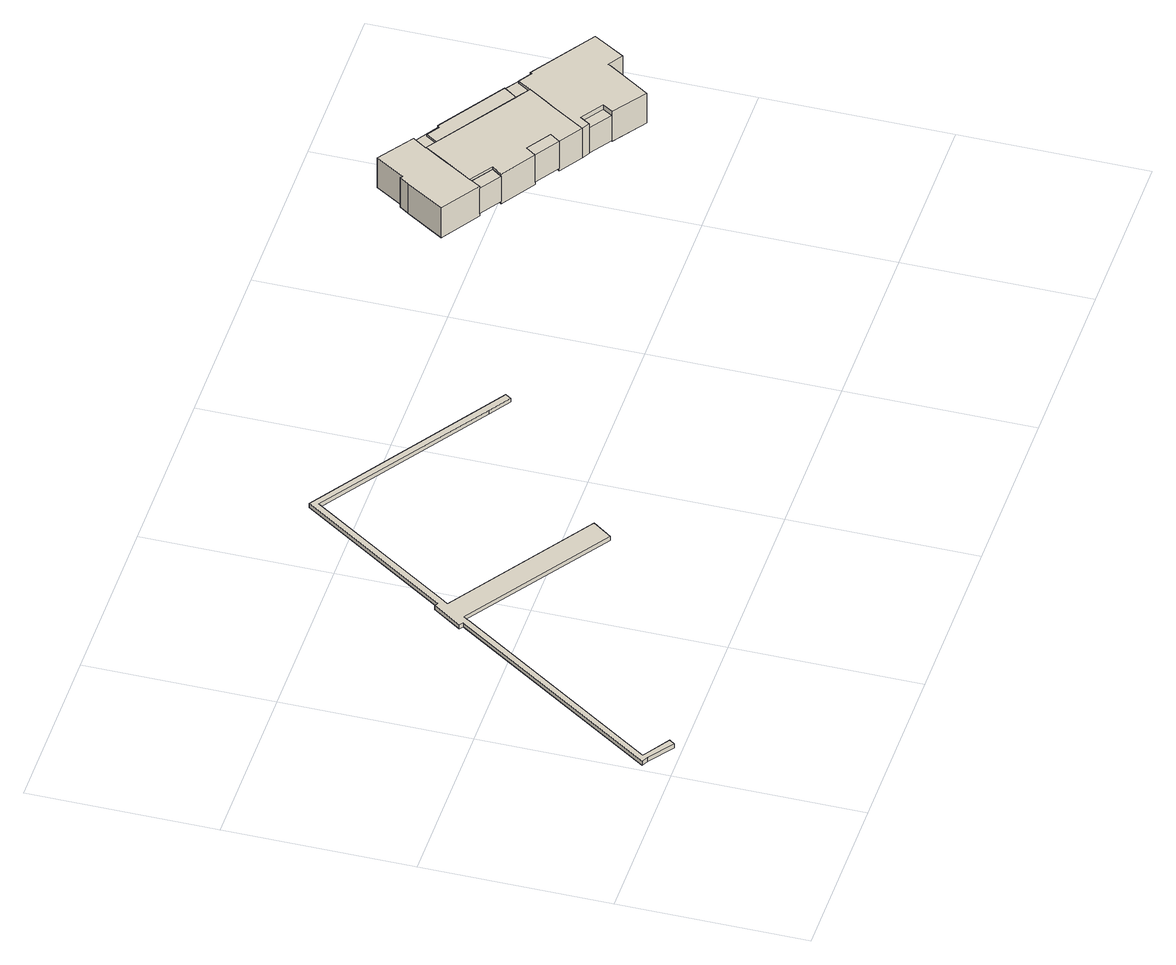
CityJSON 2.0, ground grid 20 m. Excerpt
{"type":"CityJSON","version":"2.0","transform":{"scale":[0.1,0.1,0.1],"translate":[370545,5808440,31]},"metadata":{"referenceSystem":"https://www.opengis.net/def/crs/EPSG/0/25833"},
"CityObjects":{
"building1":{"type":"Building","attributes":{"Gemeindeschluessel":"11000006","BezugspunktDach":"2200","function":"51009_1610","measuredHeight":0.53,"storeysAboveGround":0},"address":[{"country":"Germany","locality":"Berlin"}],"geometry":[{"type":"Solid","lod":"1","boundaries":[[[[0,1,2,3,4,5,6,7,8,9,10,11,12,13,14,15,16,17,18,19,20]],[[21,22,23,24,25,26,27,28,29,30,31,32,33,34,35,36,37,38,39,40,41]],[[21,41,20,19]],[[22,21,19,18]],[[23,22,18,17]],[[24,23,17,16]],[[25,24,16,15]],[[26,25,15,14]],[[27,26,14,13]],[[28,27,13,12]],[[29,28,12,11]],[[30,29,11,10]],[[31,30,10,9]],[[32,31,9,8]],[[33,32,8,7]],[[34,33,7,6]],[[35,34,6,5]],[[36,35,5,4]],[[37,36,4,3]],[[38,37,3,2]],[[39,38,2,1]],[[40,39,1,0]],[[41,40,0,20]]]]}]},
"building2":{"type":"Building","attributes":{"Gemeindeschluessel":"11000006","BezugspunktDach":"2200","function":"51009_1610","measuredHeight":3.27,"storeysAboveGround":0},"address":[{"country":"Germany","locality":"Berlin"}],"geometry":[{"type":"Solid","lod":"1","boundaries":[[[[42,43,44,45]],[[46,47,48,49]],[[46,49,45,44]],[[47,46,44,43]],[[48,47,43,42]],[[49,48,42,45]]]]}]},
"building3":{"type":"Building","attributes":{"Gemeindeschluessel":"11000006","BezugspunktDach":"2200","function":"51009_1610","measuredHeight":3.47,"storeysAboveGround":0},"address":[{"country":"Germany","locality":"Berlin"}],"geometry":[{"type":"Solid","lod":"1","boundaries":[[[[50,51,52,53]],[[54,55,56,57]],[[54,57,53,52]],[[55,54,52,51]],[[56,55,51,50]],[[57,56,50,53]]]]}]},
"building4":{"type":"Building","attributes":{"Gemeindeschluessel":"11000006","BezugspunktDach":"2200","function":"51009_1610","measuredHeight":3.46,"storeysAboveGround":0},"address":[{"country":"Germany","locality":"Berlin"}],"geometry":[{"type":"Solid","lod":"1","boundaries":[[[[58,59,60,61,62,63]],[[64,65,66,67,68,69]],[[64,69,63,62]],[[65,64,62,61]],[[66,65,61,60]],[[67,66,60,59]],[[68,67,59,58]],[[69,68,58,63]]]]}]},
"building5":{"type":"Building","attributes":{"Gemeindeschluessel":"11000006","function":"31001_1010"},"address":[{"country":"Germany","locality":"Berlin","thoroughfareNumber":"36B (5)","thoroughfareName":"Königstraße"}],"children":["building5-1","building5-2","building5-3","building5-4"]},
"building5-1":{"type":"BuildingPart","attributes":{"BezugspunktDach":"2200","measuredHeight":4.57,"storeysAboveGround":1},"parents":["building5"],"geometry":[{"type":"MultiSurface","lod":"1","boundaries":[[[70,71,53,52,51,50,72,73,74,75,76,77,78]],[[79,80,81,82,83,84,85,86,87,88,89,90,91]],[[78,91,78,77]],[[92,77,79,93,80,79,77,76]],[[81,94,95,96,68,97,98,80,76,75]],[[82,81,75,74]],[[99,100,83,82,74,73],[100,99,74,82]],[[84,72,73,83,73,72]],[[85,84,72,50]],[[86,85,50,51]],[[87,86,51,52]],[[88,87,52,53]],[[89,88,53,71]],[[90,89,71,70]],[[91,90,70,78]],[[79,91,78,77]],[[80,93,92,76]],[[93,79,77,92]],[[98,97,95,94,81]],[[97,68,96,95,101]],[[83,100,99,73]],[[99,100,82,74]],[[83,73,72,84,102]]]}]},
"building5-2":{"type":"BuildingPart","attributes":{"BezugspunktDach":"2200","measuredHeight":4.42,"storeysAboveGround":1},"parents":["building5"],"geometry":[{"type":"MultiSurface","lod":"1","boundaries":[[[103,104,105,106,107,108,109,110,111,112,113,114,74,99,72]],[[100,82,115,116,117,118,119,120,121,122,123,124,125,126,84]],[[115,82,74,114]],[[116,115,114,113]],[[117,116,113,112]],[[118,117,112,111]],[[119,118,111,110]],[[120,119,110,109]],[[121,120,109,108]],[[122,121,108,107]],[[123,122,107,106]],[[124,123,106,105]],[[125,124,105,104]],[[126,125,104,103]],[[84,126,103,72]],[[100,83,73,99]],[[84,72,73,83]],[[82,100,99,74]]]}]},
"building5-3":{"type":"BuildingPart","attributes":{"BezugspunktDach":"2200","measuredHeight":3.6,"storeysAboveGround":1},"parents":["building5"],"geometry":[{"type":"Solid","lod":"1","boundaries":[[[[95,94,127,128,129,130,96]],[[67,66,65,131,81,97,68]],[[67,68,96,130]],[[66,67,130,129]],[[65,66,129,128]],[[131,65,128,127]],[[81,131,127,94]],[[97,81,94,95]],[[68,97,95,96]]]]}]},
"building5-4":{"type":"BuildingPart","attributes":{"BezugspunktDach":"2200","measuredHeight":4.36,"storeysAboveGround":1},"parents":["building5"],"geometry":[{"type":"MultiSurface","lod":"1","boundaries":[[[132,78,92,76,133,134,135,136,137,138,139]],[[140,141,142,143,64,69,80,93,91,144,145]],[[140,145,139,138]],[[141,140,138,137]],[[142,141,137,136]],[[143,142,136,135]],[[64,143,135,134]],[[69,64,134,133]],[[80,69,133,76]],[[144,91,78,132]],[[145,144,132,139]],[[93,80,76,92]],[[91,79,77,78]],[[93,92,77,79]]]}]},
"building6":{"type":"Building","attributes":{"Gemeindeschluessel":"11000006","BezugspunktDach":"2200","function":"51009_1610","measuredHeight":3.11,"storeysAboveGround":0},"address":[{"country":"Germany","locality":"Berlin"}],"geometry":[{"type":"Solid","lod":"1","boundaries":[[[[146,147,148,149]],[[150,151,152,153]],[[150,153,149,148]],[[151,150,148,147]],[[152,151,147,146]],[[153,152,146,149]]]]}]},
"building7":{"type":"Building","attributes":{"Gemeindeschluessel":"11000006","BezugspunktDach":"2200","function":"51009_1610","measuredHeight":3.44,"storeysAboveGround":0},"address":[{"country":"Germany","locality":"Berlin"}],"geometry":[{"type":"Solid","lod":"1","boundaries":[[[[154,155,156,157,158,159]],[[160,161,162,163,164,165]],[[160,165,159,158]],[[161,160,158,157]],[[162,161,157,156]],[[163,162,156,155]],[[164,163,155,154]],[[165,164,154,159]]]]}]}
},
"vertices":[
[15,28,10],[42,9,10],[46,15,10],[17,34,10],[164,253,10],[165,255,10],[168,259,10],[323,155,10],[338,176,10],[182,280,10],[186,285,10],[291,442,10],[472,321,10],[495,306,10],[499,312,10],[289,451,10],[180,289,10],[176,291,10],[155,260,10],[159,257,10],[8,32,10],[159,257,5],[155,260,5],[176,291,5],[180,289,5],[289,451,5],[499,312,5],[495,306,5],[472,321,5],[291,442,5],[186,285,5],[182,280,5],[338,176,5],[323,155,5],[168,259,5],[165,255,5],[164,253,5],[17,34,5],[46,15,5],[42,9,5],[15,28,5],[8,32,5],
[770,395,47],[778,406,47],[754,422,47],[747,410,47],[754,422,15],[778,406,15],[770,395,15],[747,410,15],
[833,354,50],[841,365,50],[815,382,50],[807,371,50],[815,382,15],[841,365,15],[833,354,15],[807,371,15],
[800,468,46],[809,482,46],[823,473,46],[825,475,46],[798,492,46],[787,476,46],[798,492,12],[825,475,12],[823,473,12],[809,482,12],[800,468,12],[787,476,12],
[778,406,50],[770,395,50],[858,338,50],[882,376,50],[900,403,50],[886,412,50],[788,476,50],[771,449,50],[754,422,50],[771,449,12],[788,476,12],[886,412,12],[900,403,12],[882,376,12],[858,338,12],[833,354,12],[841,365,12],[815,382,12],[807,371,12],[770,395,12],[778,406,12],[754,422,12],[772,451,50],[772,451,12],[886,412,48],[834,446,48],[800,468,48],[834,446,12],[873,420,12],[887,383,50],[887,383,12],[834,446,16],[870,357,12],
[866,333,50],[873,344,50],[897,328,50],[890,317,50],[926,292,50],[956,338,50],[957,340,50],[973,330,50],[994,364,50],[924,410,50],[923,408,50],[909,417,50],[909,417,12],[923,408,12],[924,410,12],[994,364,12],[973,330,12],[957,340,12],[956,338,12],[926,292,12],[890,317,12],[897,328,12],[873,344,12],[866,333,12],
[897,428,48],[825,475,48],[823,473,48],[809,482,48],[897,428,12],
[747,410,50],[787,476,50],[798,492,50],[760,518,50],[740,486,50],[738,488,50],[731,478,50],[705,437,50],[731,478,12],[738,488,12],[740,486,12],[760,518,12],[747,410,12],[705,437,12],
[890,317,45],[897,328,45],[873,344,45],[866,333,45],[873,344,13],[897,328,13],[890,317,13],[866,333,13],
[900,403,47],[909,417,47],[923,408,47],[924,410,47],[897,428,47],[886,412,47],[897,428,13],[924,410,13],[923,408,13],[909,417,13],[900,403,13],[886,412,13]
]}
